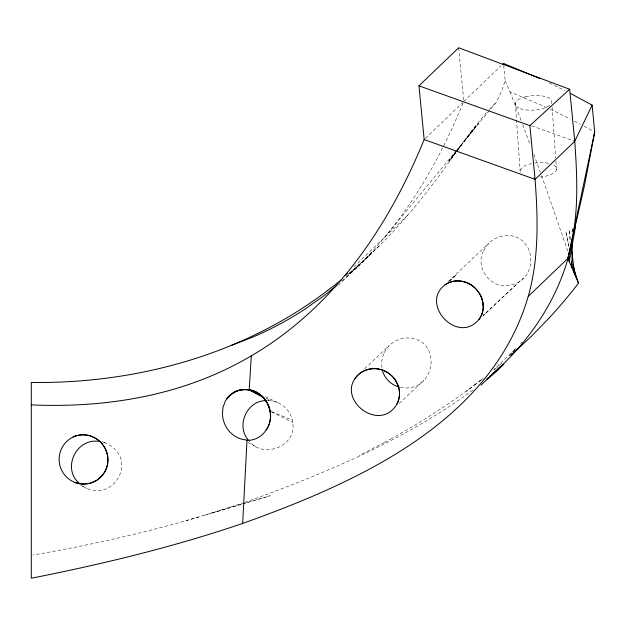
<?xml version="1.0" encoding="UTF-8"?>
<svg xmlns="http://www.w3.org/2000/svg" width="626" height="626" viewBox="0 0 626 626"><rect width="100%" height="100%" fill="white"/><g stroke="black" fill="none" stroke-linecap="round" stroke-linejoin="round"><path stroke-width="0.47" stroke-dasharray="3.13 2.35" d="M572.454 231.722L572.516 227.841L571.859 234.562M503.734 65.597L505.198 80.746L501.645 90.989L496.7 101.733L457.058 149.708M463.154 103.141L452.019 128.627L443.427 146.398M383.613 353.729L381.61 361.405L381.977 368.777M483.241 251.378C474.61 268.515 492.02 290.613 510.933 284.924C539.98 279.446 536.059 233.96 506.137 235.626A25.752 25.752 0 0 0 483.452 251.464M442.605 147.994C417.432 197.659 384.536 243.991 342.422 280.722M455.744 152.564C428.904 190.953 399.709 228.005 364.919 259.555A479.766 479.766 0 0 1 347.313 274.955M457.77 149.7L473.647 127.947L487.114 111.819M453.709 155.428L455.931 152.321M456.487 151.547L460.932 145.326L457.567 149.88M456.597 151.226L449.155 161.265L455.321 152.916M457.168 150.459L461.753 144.277L457.113 150.373M456.659 150.983L449.006 161.038L456.534 151.132M457.246 150.209L476.824 125.145L462.551 143.252M448.865 160.819L456.597 150.889M456.996 150.381L478.467 123.463L464.156 141.186L475.713 127.133M384.771 237.207L456.471 150.42M489.125 109.62L496.7 101.733M511.442 353.26L509.478 355.349L512.045 352.735M514.056 350.482L517.326 347M520.597 343.525L521.904 342.132M400.405 387.361C436.236 394.349 443.74 337.735 406.54 337.962A25.752 25.752 0 0 0 383.824 353.815M512.686 352.086L514.611 350.122M338.134 285.386L372.501 251.668L355.02 269.18L369.997 254.837M514.924 349.66L493.937 369.489M348.502 274.063L368.769 256.011L379.982 245.149M351.296 272.725L359.966 264.375M448.013 281.778L488.734 243.318M425.398 138.346L462.606 102.672M463.843 101.482L501.043 65.816M353.768 266.926L408.316 214.624M399.255 403.449L423.927 380.193M364.59 368.769L389.106 345.669M516.074 284.611L483.037 315.739L523.532 277.866M368.769 256.011L346.374 275.823M449.585 280.902L456.589 274.681L449.312 281.051M501.629 363.448L496.629 367.642M469.563 388.793L483.468 378.002M493.75 370.013L495.909 368.237M472.912 390.061C404.341 440.516 324.62 473.608 244.969 502.357M479.766 381.062L482.818 378.738L474.015 385.475L475.635 384.294C449.116 404.286 421.071 422.214 392.025 438.302M468.444 389.615L465.079 392.072M391.79 438.435L384.669 442.332M384.427 442.465L359.23 455.564M244.156 502.631L202.182 515.988M211.658 513.124L242.325 504.024L186.352 520.589C135.928 534.886 84.666 546.115 33.029 555.059M243.248 503.75L270.197 495.753L243.185 503.758M199.021 516.919L186.352 520.589M525.574 96.795L521.63 98.039A17.082 6.753 -4.1 0 0 518.117 99.847L515.988 101.897A19.469 7.692 -4.1 0 0 515.355 104.581L515.409 104.816A16.425 6.495 -4.1 0 0 515.589 105.278A18.592 7.348 -4.1 0 0 519.15 108.173M267.623 400.546L268.1 400.554A8.6 8.6 0 0 1 268.922 400.601L271.535 400.875A6.025 6.025 0 0 1 272.06 400.945L275.19 401.72A25.431 25.431 0 0 1 291.223 416.486L292.201 419.553A6.103 6.103 0 0 1 292.311 420.069L292.749 422.472A8.553 8.553 0 0 1 292.858 423.286C296.278 446.455 263.1 459.21 249.156 441.033M103.994 442.504C141.726 457.277 112.187 507.083 81.56 485.314M531.67 125.834L574.746 141.296M505.198 80.746L509.979 91.803L548.032 108.071M271.488 411.626L292.311 420.069M102.296 441.565L106.271 443.372M549.315 82.976L553.658 85.058M550.442 109.198L570.396 119.01M247.927 442.566L257.38 447.269M265.174 396.61L278.68 403.113M554.378 85.402L565.028 90.668M80.707 485.283L86.811 488.374M266.089 398.152L271.535 400.875M271.535 411.869L292.749 422.472M574.543 121.154L580.693 124.402M584.074 126.209L593.385 131.335M267.717 399.944L268.922 400.609M509.979 91.803L521.442 121.319M522.726 124.699L530.363 145.021M533.814 154.356L540.324 172.197M541.553 175.601L568.181 252.137M568.909 245.674L565.755 231.464L568.877 246.534M570.388 239.242L569.237 229.625L570.192 243.279M458.655 47.772L463.749 100.528M552.116 107.124L555.669 157.76M555.904 161.078L556.514 169.756M515.355 103.36L520.128 171.336M539.784 177.119A18.326 7.246 -4.1 0 0 547.312 175.765L550.285 174.779A17.231 6.808 -4.1 0 0 554.511 172.455L556.013 170.843A19.609 7.747 -4.1 0 0 556.584 168.183L556.53 167.948A16.315 6.448 -4.1 0 0 556.35 167.502A18.326 7.246 -4.1 0 0 552.656 164.56M531.826 163.589A18.326 7.246 -4.1 0 0 530.449 163.91L526.458 165.162A17.082 6.753 -4.1 0 0 522.945 166.978L520.816 169.02A19.469 7.692 -4.1 0 0 520.183 171.712L520.237 171.947A16.425 6.495 -4.1 0 0 520.417 172.408A18.592 7.348 -4.1 0 0 520.683 172.846M534.659 163.089A18.326 7.246 -4.1 0 1 549.417 163.511M533.947 177.283A18.146 7.176 -4.1 0 1 533.188 177.252M525.621 96.787A18.326 7.246 -4.1 0 1 551.514 100.371A16.315 6.448 -4.1 0 1 551.702 100.817L551.764 101.052A19.609 7.747 -4.1 0 1 551.177 103.713L549.683 105.332A17.231 6.808 -4.1 0 1 545.457 107.649L542.484 108.634A18.326 7.246 -4.1 0 1 531.31 110.184A18.146 7.176 -4.1 0 1 521.536 109.081L520.855 108.846A18.913 7.473 -4.1 0 1 519.134 108.181M487.889 311.13L483.108 315.59L487.889 311.13"/><path stroke-width="0.94" d="M572.266 243.373L571.882 267.654L571.475 261.809M327.555 290.542C243.287 354.574 136.351 383.879 31.3 382.455L31.3 578.228C102.734 564.104 173.692 546.913 242.669 523.446L247.004 440.031L242.458 439.421L238.185 437.973L234.234 435.774L230.282 432.472L227.105 428.567L224.742 424.287L223.099 419.373L222.402 414.514L222.966 407.401L225.485 400.718L229.578 395.554L235.251 391.727A23.522 23.099 42.4 0 1 238.569 390.397M490.111 376.156C532.476 339.722 564.918 289.822 573.275 233.952C578.424 203.309 576.929 172.127 574.746 141.296L569.668 89.252L458.655 47.772L418.966 85.825L424.162 139.535C393.637 214.444 348.424 285.761 282.96 334.777A359.152 347.234 42.5 0 1 251.3 355.873L249.203 389.849L247.873 389.685M569.707 256.652L569.237 261.457L575.584 226.103M107.641 463.483L107.688 463.154A24.696 24.657 70.6 0 0 107.75 457.183L107.727 456.878M107.609 463.655L107.359 465.024A24.203 24.179 66.5 0 1 106.78 467.199L106.506 468.029A24.124 24.093 70.3 0 1 104.691 471.973L102.343 475.353A24.289 24.25 78.1 0 1 99.385 478.342L99.221 478.491A24.258 24.218 82 0 1 96.341 480.557L95.16 481.23A24.422 24.383 86.5 0 1 85.793 484.023L84.651 484.101A24.852 24.797 -80.6 0 1 76.043 482.928L74.416 482.341L82.734 484.101L90.488 483.139L96.96 480.158L102.562 475.087A24.164 24.124 74.1 0 0 104.464 472.356C108.306 466.026 108.94 457.935 106.287 451.041A25.032 24.97 71.6 0 0 105.63 449.468A25.243 25.165 70.1 0 0 102.304 444.108L102.155 443.912M570.591 93.517L592.133 105.145L594.7 132.07L584.606 185.014L567.915 258.358L528.227 296.411C491.175 422.957 356.327 482.693 242.669 523.446M570.889 244.328L567.915 258.358L578.502 283.155A490.369 490.369 0 0 1 549.19 317.938M571.82 239.938L572.939 234.68M573.126 233.803L594.7 132.07M528.227 296.411C539.064 258.381 538.008 218.388 535.066 179.341L529.87 125.63L569.668 89.252M592.133 105.145L574.746 141.296L535.066 179.341L424.162 139.535M396.704 404.482L398.551 400.163L399.482 395.123A24.171 23.412 23.9 0 0 399.466 392.048L399.083 389.012A24.57 23.733 27.5 0 0 398.332 386.187L399.239 389.896A24.344 23.53 26.7 0 1 399.451 391.829L399.388 396.125A23.608 22.888 22.2 0 1 398.394 400.671A23.545 22.802 26.4 0 1 396.727 404.451C378.143 434.851 331.749 395.319 360.521 372.9A23.757 23.045 35.9 0 1 363.8 370.968L367.845 369.465L372.11 368.73M482.043 313.657A28.467 24.477 33.1 0 1 480.056 317.851A28.475 24.484 31.8 0 1 479 319.409C457.833 345.137 419.545 304.267 444.945 284.869A27.865 24.344 59.3 0 1 451.111 281.888M549.198 317.945L531.451 336.24L510.8 355.498M502.287 64.627L503.523 63.437L539.917 78.618M345.082 275.252L347.563 272.873M480.885 385.209L490.667 375.835M489.43 376.797L500.526 366.382M336.835 285.425L324.065 295.66L304.893 309.181A355.818 344.01 42.5 0 1 253.444 336.811L231.44 345.395M75.863 435.899L76.012 435.852A24.226 24.132 73.8 0 1 79.987 435.007L81.756 434.851A24.563 24.461 67.4 0 1 90.606 436.025L96.279 438.709A25.243 25.142 67.7 0 1 101.999 443.732L102.077 443.818M451.096 281.841L452.285 281.52A23.952 22.88 57.9 0 1 455.728 280.949L456.409 280.902M238.584 390.452L239.531 390.194M451.323 281.778L451.995 281.59A27.732 24.148 57.1 0 1 455.337 281.027L455.744 280.949M265.854 400.601C246.558 400.75 235.728 426.157 248.553 440.313M31.3 404.881C93.814 407.636 157.627 399.372 215.289 374.199A355.701 343.893 42.5 0 0 251.3 355.865M376.476 368.777L376.539 368.784A24.672 23.788 33.3 0 1 378.307 369.019L378.339 369.027M99.244 441.447C76.56 437.558 61.207 468.358 79.69 483.749M378.417 369.043L378.519 369.066A24.852 23.937 32.9 0 1 387.009 372.173M250.87 390.233L249.203 389.881L264.102 397.948M260.643 395.429L249.946 390.021M249.696 389.975L251.84 390.499M251.167 390.311C260.612 392.737 268.045 400.984 269.978 410.468M464.085 281.763L465.314 282.146M399.216 387.071C390.812 384.951 383.957 377.854 382.11 369.379M464.523 281.896L465.728 282.287M418.966 85.825L529.87 125.63M386.978 372.227L388.05 372.893A25.063 23.937 31.9 0 1 392.103 376.195L392.432 376.516M477.974 291.34L475.893 288.899A24.797 22.669 45.2 0 0 474.038 287.146L473.632 286.802A22.215 17.974 45.9 0 0 471.112 284.994M473.765 286.911L473.999 287.107A21.879 17.614 45.8 0 1 475.909 288.962L476.589 289.65M395.82 380.827C390.882 372.642 380.514 367.47 370.928 368.855A24.195 23.483 37.3 0 0 368.245 369.371L367.845 369.465A23.819 23.107 36.7 0 0 363.972 370.889L360.091 373.213A23.694 22.966 34.5 0 0 356.46 376.617M395.882 381.015A24.868 23.898 30.3 0 1 398.253 386.07L395.922 380.991M480.666 295.738L479.508 293.617A24.837 22.763 45.1 0 0 477.787 291.2L477.544 290.785A21.832 17.583 45.8 0 0 476.589 289.627M573.745 268.773L578.502 283.155M573.119 264.634L575.857 276.958M269.931 410.249L270.096 411.063M572.97 266.316L574.535 273.859L571.882 251.738M270.002 410.57L270.213 411.705A27.075 25.736 25.7 0 1 266.246 429.984A25.783 25.22 30.3 0 0 269.986 411.188M270.127 411.219L270.213 411.705M107.719 456.816L107.703 456.698A24.946 24.891 71.8 0 0 106.584 451.902C104.675 446.072 100.395 440.962 95.129 438.012A24.766 24.672 67.9 0 0 90.793 436.079C85.073 434.147 78.641 434.436 73.148 436.932A24.226 24.132 79.2 0 1 75.863 435.899M483.022 303.751L483.123 304.807M503.523 63.437L503.633 64.517M483.084 304.33L483.155 305.378M341.272 279.908A479.766 479.766 0 0 1 327.562 290.558M503.867 364.191A332.735 258.843 -8.9 0 1 488.867 377.979M74.447 482.263A24.672 24.336 80.5 0 1 73.179 437.011M266.16 429.929A23.42 22.497 37.7 0 1 247.02 440.407M249.195 389.935A24.398 23.24 34.1 0 0 226.948 398.535A23.678 23.279 45.7 0 1 236.698 391.015A23.405 22.935 38.2 0 1 249.86 390.029M239.547 390.248A23.232 22.755 34.7 0 1 247.544 389.732M249.907 389.787A25.846 25.236 32.1 0 1 269.931 411.086M251.902 390.28A25.768 25.22 37 0 1 268.233 405.085M268.194 405.1A27.121 26.402 35.3 0 1 269.9 410.28M354.895 378.683A23.616 22.896 33.5 0 1 356.405 376.68M372.102 368.683A24.625 23.89 37 0 1 376.07 368.683M392.776 376.938A25.048 23.968 31.7 0 1 395.788 380.851M444.945 284.869A23.405 22.348 54.4 0 1 451.354 281.794M456.401 280.863A24.367 23.256 56.9 0 1 460.728 281.019M461.479 281.121A24.664 23.389 52.1 0 1 464.547 281.825M465.76 282.193A24.797 23.232 47.9 0 1 470.149 284.235M470.11 284.298A24.758 22.951 46.1 0 1 471.284 285.026M471.362 285.026A24.821 22.904 45.6 0 1 473.749 286.802M480.4 295.37A24.844 23.045 43.9 0 1 481.91 299.009M481.863 299.079A24.75 23.146 42.2 0 1 482.912 303.759M483.006 304.807A24.109 22.826 36.9 0 1 482.075 313.297M482.122 313.344A23.452 22.309 33 0 1 480.103 317.773A23.311 22.16 35.7 0 1 479 319.409M483.374 305.402A27.544 23.631 35.7 0 1 482.106 313.665M482.317 299.557A25.283 21.253 42 0 1 483.217 304.346M480.776 295.707A23.506 19.398 44.4 0 1 482.247 299.502M479.704 293.923A22.505 18.264 45.6 0 1 480.009 294.463M478.006 291.325A22.168 17.966 45.6 0 1 479.735 293.915M469.821 284.212A22.559 18.381 46.1 0 1 471.049 284.963M465.29 282.303A23.514 19.32 46.5 0 1 469.774 284.329M460.564 281.176A25.431 21.464 49.1 0 1 464.069 281.896M456.018 281.051A26.73 22.919 51.9 0 1 460.259 281.168M488.037 378.104L486.652 379.403L488.037 378.104"/></g></svg>
